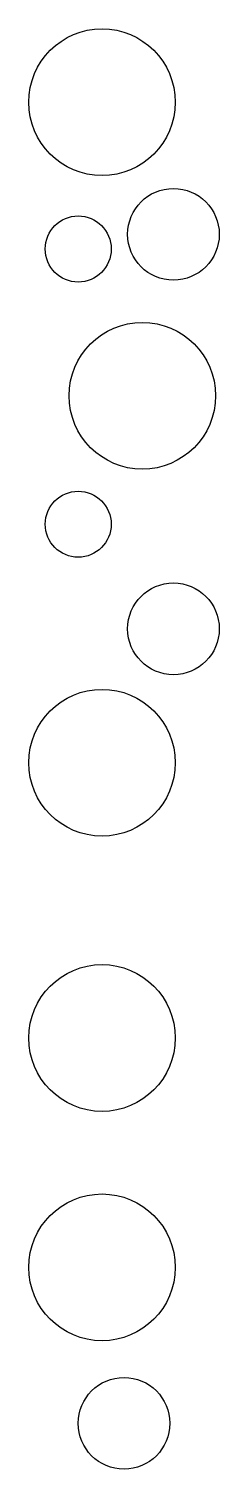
# Model space of a CAD drawing. Extents: x -690 to 690, y -448 to 400.
# Drawn here: x -690 to -586, y -385 to 400 of the extents above.
import ezdxf

# ---------------------------------------------------------------- set-up
doc = ezdxf.new("R2010")
doc.units = 0

msp = doc.modelspace()

# ---------------------------------------------------------------- linework, layer by layer
for centre, radius in [((-650, 360), 40), ((-611, 288), 25), ((-663, 280), 18), ((-628, 200), 40), ((-663, 130), 18), ((-611, 73), 25), ((-650, 0), 40), ((-650, -150), 40), ((-650, -150), 40), ((-650, -275), 40), ((-638, -360), 25)]:
    msp.add_circle(centre, radius)

doc.saveas('drawing.dxf')
